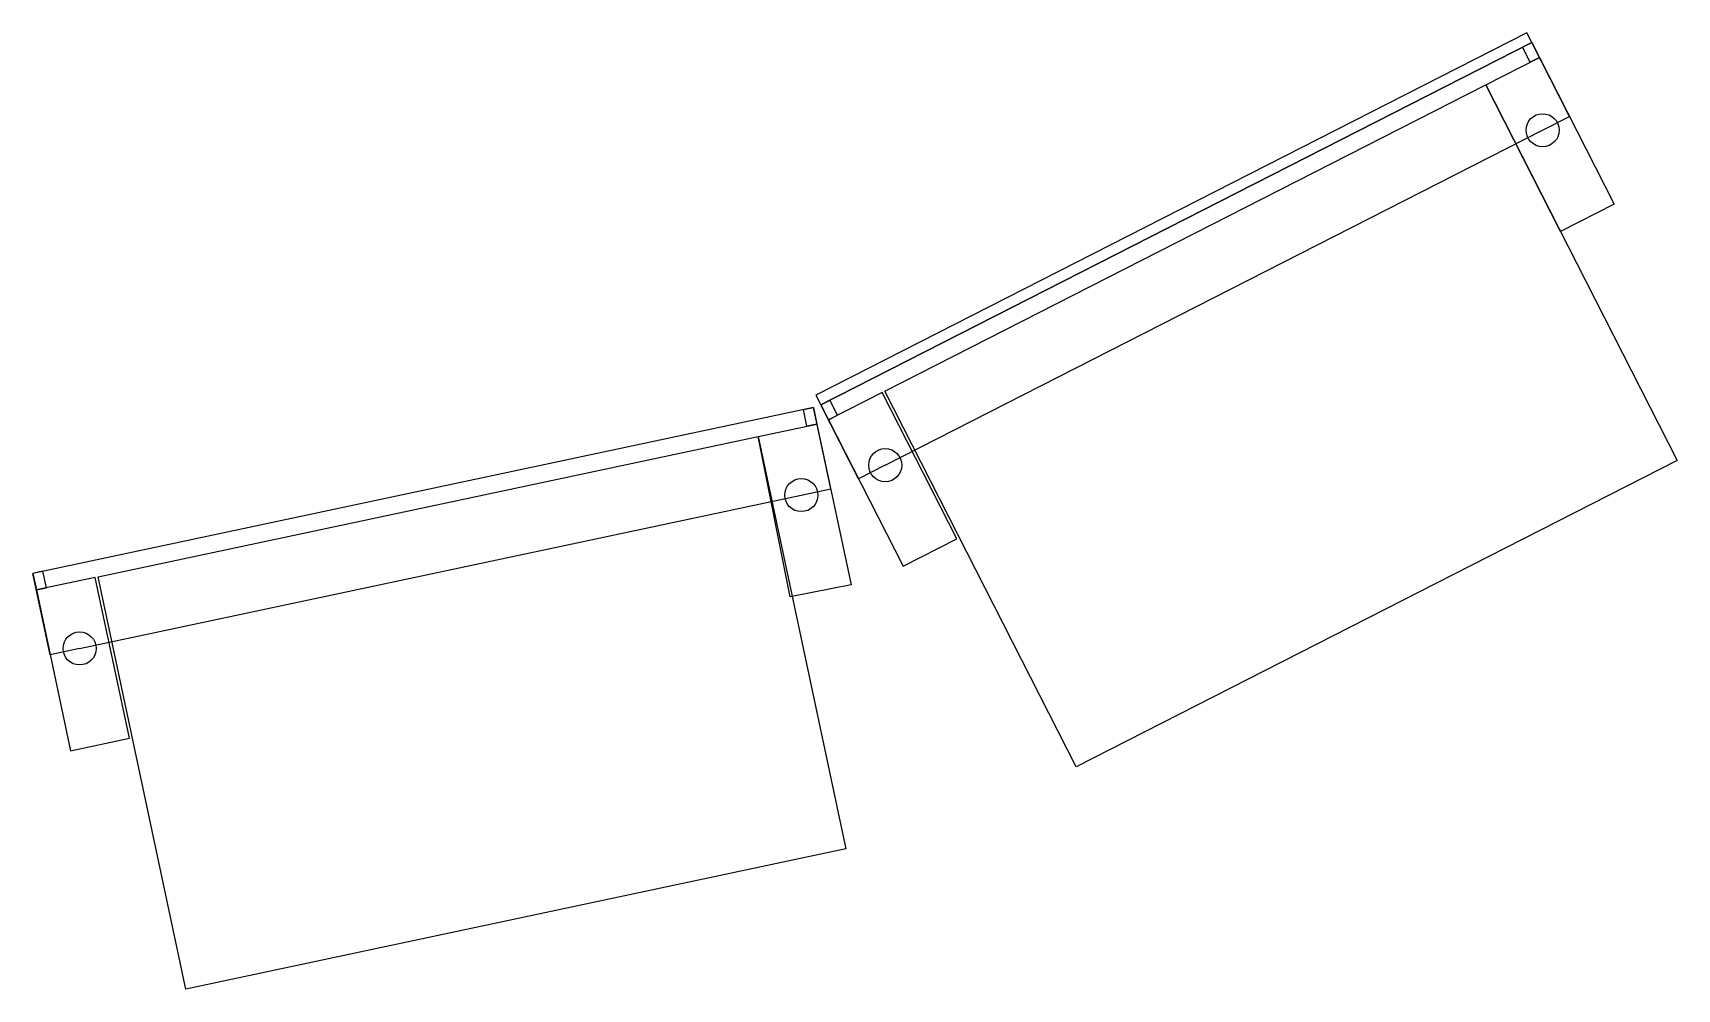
# Model space of a CAD drawing. Header units: millimetres. Extents: x -88 to 185, y 72 to 231.
import ezdxf

# ---------------------------------------------------------------- set-up
doc = ezdxf.new("R2010")
doc.units = ezdxf.units.MM
doc.layers.get('0').update_dxf_attribs({"linetype": 'CONTINUOUS'})

msp = doc.modelspace()

# ---------------------------------------------------------------- linework, layer by layer
for p, q in [((160.35, 231.18), (42.29, 171.02)), ((161.16, 229.58), (43.1, 169.43)), ((43.1, 169.43), (161.16, 229.58)), ((159.65, 228.81), (161.16, 229.58)), ((161.16, 229.58), (160.35, 231.18)), ((167.43, 217.28), (161.16, 229.58)), ((161.16, 229.58), (162.43, 227.09)), ((153.52, 222.55), (162.43, 227.09)), ((160.92, 226.31), (159.65, 228.81)), ((162.43, 227.09), (160.92, 226.31)), ((162.43, 227.09), (174.83, 202.76)), ((53.73, 171.7), (153.52, 222.55)), ((165.92, 198.22), (153.52, 222.55)), ((153.52, 222.55), (185.3, 160.17)), ((162.97, 215.01), (167.43, 217.28)), ((53.82, 159.4), (162.97, 215.01)), ((174.83, 202.76), (165.92, 198.22)), ((42.29, 171.02), (43.1, 169.43)), ((44.62, 170.2), (43.1, 169.43)), ((49.37, 157.13), (43.1, 169.43)), ((43.1, 169.43), (44.38, 166.93)), ((53.29, 171.47), (44.38, 166.93)), ((45.89, 167.7), (44.62, 170.2)), ((65.68, 147.15), (53.29, 171.47)), ((85.51, 109.33), (53.73, 171.7)), ((41.9, 168.97), (-87.71, 141.42)), ((40.23, 168.62), (41.9, 168.97)), ((40.82, 165.88), (40.23, 168.62)), ((44.77, 155.47), (41.9, 168.97)), ((41.9, 168.97), (42.48, 166.23)), ((44.38, 166.93), (45.89, 167.7)), ((44.38, 166.93), (56.77, 142.61)), ((-76.86, 140.87), (32.7, 164.16)), ((32.7, 164.16), (42.48, 166.23)), ((38.02, 137.54), (32.7, 164.16)), ((32.7, 164.16), (47.25, 95.68)), ((42.48, 166.23), (40.82, 165.88)), ((42.48, 166.23), (48.15, 139.53)), ((53.82, 159.4), (49.37, 157.13)), ((185.3, 160.17), (85.51, 109.33)), ((-79.95, 128.97), (39.88, 154.43)), ((39.88, 154.43), (44.77, 155.47)), ((56.77, 142.61), (65.68, 147.15)), ((-86.05, 141.78), (-87.71, 141.42)), ((-87.71, 141.42), (-87.13, 138.69)), ((-84.84, 127.93), (-87.71, 141.42)), ((-77.34, 140.76), (-87.13, 138.69)), ((-85.46, 139.04), (-86.05, 141.78)), ((-71.67, 114.06), (-77.34, 140.76)), ((-62.3, 72.4), (-76.86, 140.87)), ((48.15, 139.53), (38.02, 137.54)), ((-87.13, 138.69), (-85.46, 139.04)), ((-87.13, 138.69), (-81.45, 111.98)), ((-79.95, 128.97), (-84.84, 127.93)), ((-81.45, 111.98), (-71.67, 114.06)), ((47.25, 95.68), (-62.3, 72.4))]:
    msp.add_line(p, q)
for centre in [(162.97, 215.01), (53.82, 159.4), (39.88, 154.43), (-79.95, 128.97)]:
    msp.add_circle(centre, 2.75)

doc.saveas('drawing.dxf')
